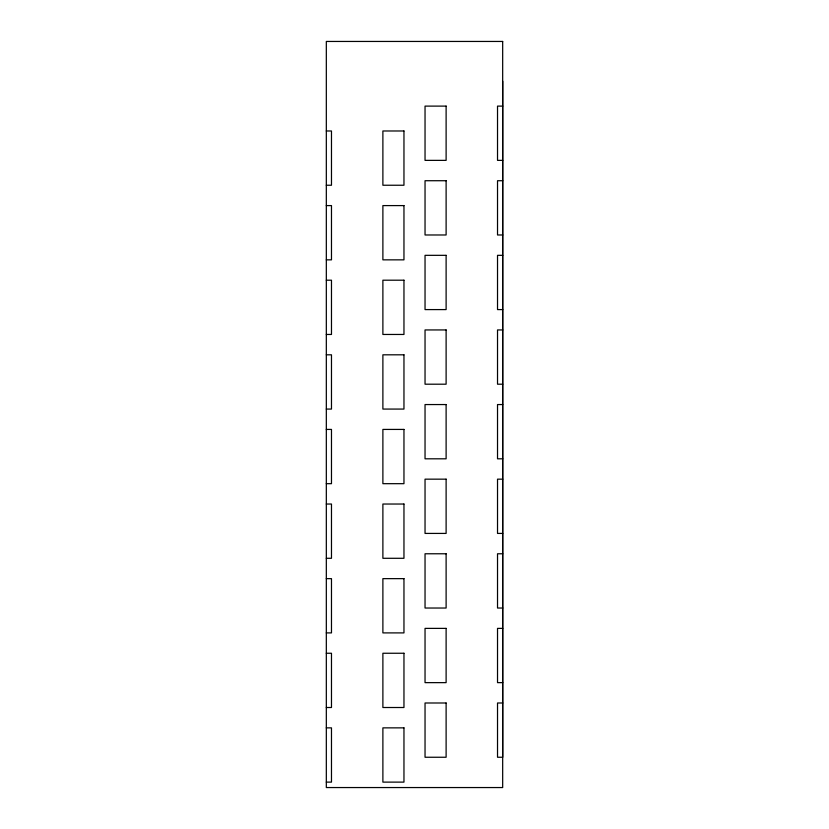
<?xml version="1.0" encoding="UTF-8"?>
<svg xmlns="http://www.w3.org/2000/svg" width="829" height="829" viewBox="0 0 829 829"><rect width="100%" height="100%" fill="white"/><g stroke="black" fill="none" stroke-linecap="round" stroke-linejoin="round"><path stroke-width="1.24" d="M502.716 106.112L497.524 106.112L497.524 160.37L502.716 160.37M326.284 130.982L331.476 130.982L331.476 185.24L326.284 185.24M502.716 180.722L497.524 180.722L497.524 234.98L502.716 234.98M326.284 205.592L331.476 205.592L331.476 259.85L326.284 259.85M502.716 255.332L497.524 255.332L497.524 309.59L502.716 309.59M326.284 280.202L331.476 280.202L331.476 334.46L326.284 334.46M502.716 329.942L497.524 329.942L497.524 384.2L502.716 384.2M326.284 354.812L331.476 354.812L331.476 409.07L326.284 409.07M502.716 404.552L497.524 404.552L497.524 458.81L502.716 458.81M326.284 429.422L331.476 429.422L331.476 483.68L326.284 483.68M502.716 479.162L497.524 479.162L497.524 533.42L502.716 533.42M326.284 504.032L331.476 504.032L331.476 558.29L326.284 558.29M502.716 553.772L497.524 553.772L497.524 608.03L502.716 608.03M326.284 578.642L331.476 578.642L331.476 632.9L326.284 632.9M502.716 628.382L497.524 628.382L497.524 682.64L502.716 682.64M326.284 653.252L331.476 653.252L331.476 707.51L326.284 707.51M502.716 702.992L497.524 702.992L497.524 757.25L502.716 757.25L502.716 81.242M326.284 727.862L331.476 727.862L331.476 782.12L326.284 782.12M502.675 41.45L326.325 41.45L326.325 787.55L502.675 787.55L502.675 41.45M446.116 106.112L425.039 106.112L425.039 160.37L446.116 160.37L446.116 106.112M403.961 130.982L382.884 130.982L382.884 185.24L403.961 185.24L403.961 130.982M446.116 180.722L425.039 180.722L425.039 234.98L446.116 234.98L446.116 180.722M403.961 205.592L382.884 205.592L382.884 259.85L403.961 259.85L403.961 205.592M446.116 255.332L425.039 255.332L425.039 309.59L446.116 309.59L446.116 255.332M403.961 280.202L382.884 280.202L382.884 334.46L403.961 334.46L403.961 280.202M446.116 329.942L425.039 329.942L425.039 384.2L446.116 384.2L446.116 329.942M403.961 354.812L382.884 354.812L382.884 409.07L403.961 409.07L403.961 354.812M446.116 404.552L425.039 404.552L425.039 458.81L446.116 458.81L446.116 404.552M403.961 429.422L382.884 429.422L382.884 483.68L403.961 483.68L403.961 429.422M446.116 479.162L425.039 479.162L425.039 533.42L446.116 533.42L446.116 479.162M403.961 504.032L382.884 504.032L382.884 558.29L403.961 558.29L403.961 504.032M446.116 553.772L425.039 553.772L425.039 608.03L446.116 608.03L446.116 553.772M403.961 578.642L382.884 578.642L382.884 632.9L403.961 632.9L403.961 578.642M446.116 628.382L425.039 628.382L425.039 682.64L446.116 682.64L446.116 628.382M403.961 653.252L382.884 653.252L382.884 707.51L403.961 707.51L403.961 653.252M446.116 702.992L425.039 702.992L425.039 757.25L446.116 757.25L446.116 702.992M403.961 727.862L382.884 727.862L382.884 782.12L403.961 782.12L403.961 727.862"/></g></svg>
